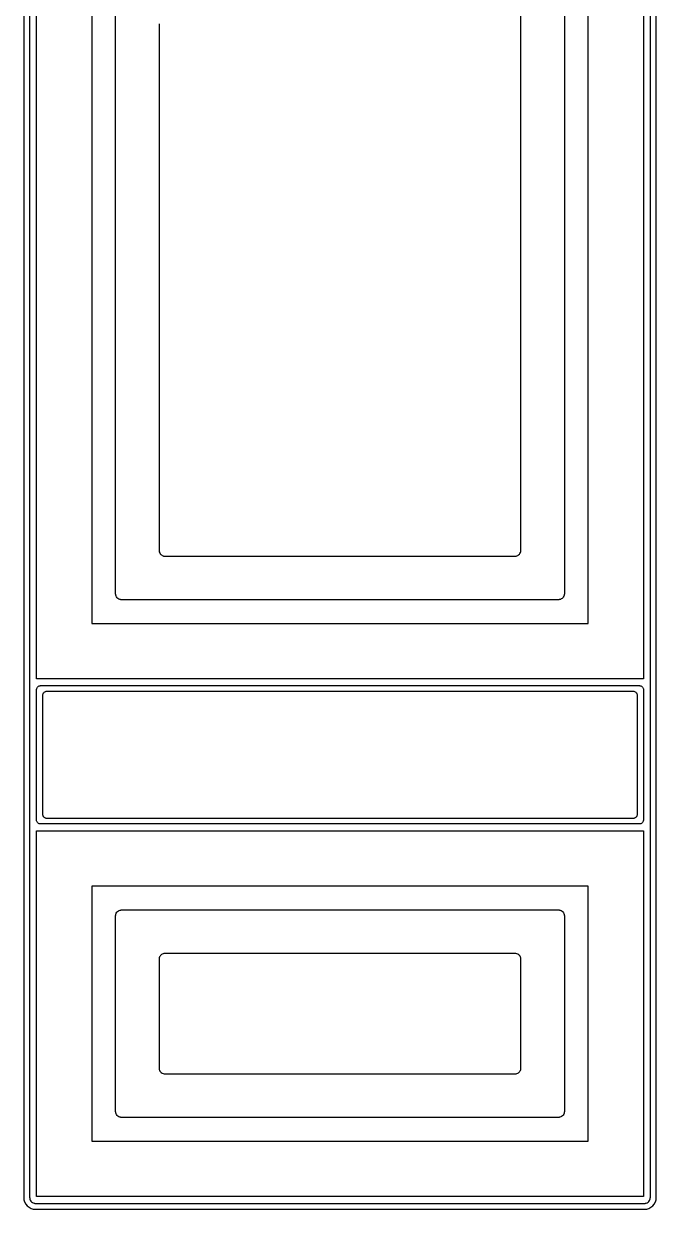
# Model space of a CAD drawing. Header units: millimetres. Extents: x 15801 to 16121, y 15262 to 16462.
# Drawn here: x 15801 to 16121, y 15262 to 15862 of the extents above; entities that cross this region are included whole.
import ezdxf

# ---------------------------------------------------------------- set-up
doc = ezdxf.new("R2010")
doc.units = ezdxf.units.MM

msp = doc.modelspace()

# ---------------------------------------------------------------- linework, layer by layer
for points in [[(16115.16, 16462.11), (15807.16, 16462.11, 0.414219), (15801.16, 16456.11), (15801.16, 15268.11, 0.414219), (15807.16, 15262.11), (16115.16, 15262.11, 0.414219), (16121.16, 15268.11), (16121.16, 16456.11, 0.414223), (16115.16, 16462.11)], [(15804.16, 16343.11), (15804.16, 15381.11), (15804.16, 15341.11), (15804.16, 15309.62), (15804.16, 15278.13), (15804.16, 15276.7), (15804.16, 15275.26), (15804.16, 15274.55), (15804.16, 15273.83), (15804.16, 15273.12), (15804.16, 15272.4), (15804.16, 15271.69, 0.000682), (15804.16, 15270.97, -0.000355), (15804.16, 15269.54, 0.001705), (15804.16, 15268.11, 0.00643), (15804.16, 15267.96, 0.016113), (15804.18, 15267.8, 0.050061), (15804.3, 15267.21, 0.089014), (15804.79, 15266.27, 0.08855), (15805.57, 15265.56, 0.075426), (15806.41, 15265.2, 0.025454), (15806.71, 15265.14, 0.014622), (15806.86, 15265.12, 0.014858), (15807.01, 15265.11, 0.00324), (15807.16, 15265.11, 0.001589), (15809, 15265.11, -0.001077), (15809.92, 15265.11), (15810.39, 15265.11, -0.000523), (15810.62, 15265.11), (15810.85, 15265.11), (15811.31, 15265.11), (15811.77, 15265.11), (15812.69, 15265.11), (15813.15, 15265.11), (15813.61, 15265.11), (15814.53, 15265.11), (15815.34, 15265.11), (15815.54, 15265.11, 0.001212), (15815.74, 15265.11), (15816.15, 15265.11), (15817.76, 15265.11), (15820.98, 15265.11), (15827.43, 15265.11), (15840.34, 15265.11), (15842.24, 15265.11), (15842.71, 15265.11, -0.000514), (15843.19, 15265.11), (15844.14, 15265.11), (15847.94, 15265.11), (15855.54, 15265.11), (15863.15, 15265.11), (15865.05, 15265.11), (15865.52, 15265.11, 0.000514), (15866, 15265.11), (15866.95, 15265.11), (15870.75, 15265.11), (15885.95, 15265.11, 0.000514), (15886.43, 15265.11), (15886.9, 15265.11), (15887.85, 15265.11), (15889.76, 15265.11), (15893.56, 15265.11), (15901.16, 15265.11), (16021.16, 15265.11), (16061.71, 15265.11), (16081.98, 15265.11), (16102.26, 15265.11), (16104.1, 15265.11), (16105.94, 15265.11), (16106.87, 15265.11), (16107.79, 15265.11), (16108.71, 15265.11), (16109.17, 15265.11), (16109.63, 15265.11), (16110.55, 15265.11), (16111.01, 15265.11), (16111.47, 15265.11, -0.000795), (16113.32, 15265.11, 0.001589), (16115.16, 15265.11, 0.00324), (16115.31, 15265.11, 0.014659), (16115.46, 15265.12, 0.049544), (16116.06, 15265.25, 0.088903), (16117, 15265.74, 0.088798), (16117.71, 15266.52, 0.076012), (16118.06, 15267.36, 0.026201), (16118.13, 15267.65, 0.012949), (16118.14, 15267.8, 0.016112), (16118.16, 15267.96, 0.00643), (16118.16, 15268.11, 0.001707), (16118.16, 15269.54, -0.000344), (16118.16, 15270.97, 0.000725), (16118.16, 15271.69), (16118.16, 15272.4), (16118.16, 15273.12), (16118.16, 15273.83), (16118.16, 15278.04), (16118.16, 15282.24), (16118.16, 15290.65, 0.000026), (16118.16, 15290.92), (16118.16, 15291.18), (16118.16, 15291.7), (16118.16, 15292.75), (16118.16, 15294.86), (16118.16, 15299.06), (16118.16, 15301.16), (16118.16, 15301.69, -0.000034), (16118.16, 15302.22), (16118.16, 15303.27), (16118.16, 15307.47), (16118.16, 15311.68), (16118.16, 15312.73, 0.000929), (16118.16, 15313.25), (16118.16, 15313.78), (16118.16, 15315.88), (16118.16, 15320.08), (16118.16, 15321.14, 0.000208), (16118.16, 15321.66), (16118.16, 15322.19), (16118.16, 15324.29), (16118.16, 15328.49), (16118.16, 15329.55, 0.000208), (16118.16, 15330.07), (16118.16, 15330.6), (16118.16, 15332.7), (16118.16, 15341.11), (16118.16, 15381.11), (16118.16, 16343.11)], [(16074.66, 15888.1), (16074.66, 15862.11), (16074.66, 15836.11), (16074.66, 15829.62), (16074.66, 15827.99), (16074.66, 15827.59, -0.002406), (16074.66, 15827.38), (16074.66, 15827.18), (16074.66, 15826.37), (16074.66, 15823.12), (16074.66, 15810.12), (16074.66, 15784.13), (16074.66, 15777.63), (16074.66, 15776), (16074.66, 15775.6, -0.002407), (16074.66, 15775.39), (16074.66, 15775.19), (16074.66, 15774.38), (16074.66, 15771.13), (16074.66, 15758.13), (16074.66, 15732.14), (16074.66, 15725.64), (16074.66, 15724.02), (16074.66, 15723.61, -0.002404), (16074.66, 15723.41), (16074.66, 15723.2), (16074.66, 15722.39), (16074.66, 15719.14), (16074.66, 15706.14), (16074.66, 15654.16), (16074.66, 15644.09), (16074.66, 15634.02), (16074.66, 15628.99), (16074.66, 15623.95), (16074.66, 15618.92), (16074.66, 15613.88), (16074.66, 15611.37), (16074.66, 15610.74, -0.001558), (16074.66, 15610.42), (16074.66, 15610.11), (16074.66, 15608.85), (16074.66, 15606.33), (16074.66, 15605.07), (16074.66, 15604.76, 0.000012), (16074.66, 15604.6), (16074.66, 15604.44), (16074.66, 15603.81), (16074.66, 15603.18, 0.000008), (16074.66, 15602.87), (16074.66, 15602.56), (16074.66, 15601.93, 0.000015), (16074.66, 15601.61), (16074.66, 15601.3), (16074.66, 15598.78, -0.000175), (16074.66, 15598.47), (16074.66, 15598.15), (16074.66, 15597.52), (16074.66, 15596.89), (16074.66, 15596.58), (16074.66, 15596.42, -0.000008), (16074.66, 15596.26), (16074.66, 15595), (16074.66, 15594.37), (16074.66, 15593.75, 0.000485), (16074.66, 15583.68, 0.000388), (16074.68, 15578.64, -0.004947), (16074.66, 15573.61, -0.00643), (16074.66, 15573.46, -0.012869), (16074.64, 15573.3, -0.037031), (16074.56, 15572.86, -0.088815), (16074.12, 15571.89, -0.075553), (16073.5, 15571.24, -0.075533), (16072.7, 15570.79, -0.050718), (16072.11, 15570.64, -0.011342), (16071.96, 15570.62, -0.011831), (16071.81, 15570.61, -0.008034), (16071.66, 15570.61, -0.002219), (16070.67, 15570.61, 0.000493), (16070.17, 15570.61), (16070.05, 15570.61, -0.000978), (16069.93, 15570.61), (16069.68, 15570.61, -0.00074), (16069.18, 15570.61), (16068.69, 15570.61), (16068.19, 15570.61), (16067.7, 15570.61), (16066.97, 15570.61), (16066.79, 15570.61, -0.00134), (16066.61, 15570.61), (16066.24, 15570.61), (16064.79, 15570.61), (16064.06, 15570.61), (16063.88, 15570.61, -0.00134), (16063.7, 15570.61), (16063.34, 15570.61), (16061.88, 15570.61), (16058.97, 15570.61), (16057.52, 15570.61, 0.001253), (16056.06, 15570.61, -0.000672), (16055.88, 15570.61), (16055.7, 15570.61), (16055.34, 15570.61), (16054.61, 15570.61), (16053.16, 15570.61), (16050.25, 15570.61), (16048.79, 15570.61), (16048.43, 15570.61, 0.001502), (16048.07, 15570.61), (16047.34, 15570.61), (16044.43, 15570.61), (16038.61, 15570.61), (16037.16, 15570.61), (16036.79, 15570.61, 0.000337), (16036.61, 15570.61, 0.002767), (16036.43, 15570.61), (16035.7, 15570.61), (16032.79, 15570.61), (16029.89, 15570.61), (16029.16, 15570.61, -0.000671), (16028.79, 15570.61), (16028.43, 15570.61), (16026.98, 15570.61), (16021.16, 15570.61), (15901.16, 15570.61), (15879.38, 15570.61), (15857.59, 15570.61), (15857.22, 15570.61, 0.001316), (15857.03, 15570.61), (15856.85, 15570.61), (15856.11, 15570.61), (15855.36, 15570.61, -0.000657), (15854.99, 15570.61), (15854.62, 15570.61), (15854.13, 15570.61), (15853.63, 15570.61), (15853.14, 15570.61, -0.00074), (15852.64, 15570.61), (15852.39, 15570.61, -0.004064), (15852.27, 15570.61), (15852.15, 15570.61, 0.000493), (15851.65, 15570.61, -0.001479), (15850.66, 15570.61, -0.008035), (15850.51, 15570.61, -0.011831), (15850.36, 15570.62, -0.049906), (15849.76, 15570.75, -0.088478), (15848.82, 15571.24, -0.088815), (15848.11, 15572.02, -0.076068), (15847.76, 15572.86, -0.024662), (15847.69, 15573.15, -0.009765), (15847.68, 15573.3, -0.016062), (15847.66, 15573.46, -0.00643), (15847.66, 15573.61, -0.004947), (15847.64, 15578.64, 0.000389), (15847.66, 15583.68, 0.000485), (15847.66, 15593.75), (15847.66, 15594.37), (15847.66, 15595), (15847.66, 15596.26, -0.000006), (15847.66, 15596.42), (15847.66, 15596.58), (15847.66, 15596.89), (15847.66, 15597.52), (15847.66, 15598.15), (15847.66, 15598.47, -0.000014), (15847.66, 15598.78), (15847.66, 15601.3), (15847.66, 15601.61, 0.001556), (15847.66, 15601.93), (15847.66, 15602.56), (15847.66, 15602.87, 0.001558), (15847.66, 15603.18), (15847.66, 15603.81), (15847.66, 15604.44), (15847.66, 15604.6, 0.003106), (15847.66, 15604.76), (15847.66, 15605.07), (15847.66, 15606.33), (15847.66, 15608.85), (15847.66, 15610.11), (15847.66, 15610.42, -0.000015), (15847.66, 15610.74), (15847.66, 15611.37), (15847.66, 15613.88), (15847.66, 15618.92), (15847.66, 15623.95), (15847.66, 15631.5), (15847.66, 15639.05), (15847.66, 15646.61), (15847.66, 15650.38), (15847.66, 15652.27), (15847.66, 15653.21), (15847.66, 15653.68), (15847.66, 15653.92, -0.002071), (15847.66, 15654.16), (15847.66, 15706.14), (15847.66, 15758.13, -0.00004), (15847.66, 15758.34), (15847.66, 15758.54), (15847.66, 15758.94), (15847.66, 15759.76), (15847.66, 15761.38), (15847.66, 15764.63), (15847.66, 15771.13), (15847.66, 15784.13), (15847.66, 15810.12), (15847.66, 15823.12), (15847.66, 15826.37), (15847.66, 15827.18), (15847.66, 15827.38, 0.002406), (15847.66, 15827.59), (15847.66, 15827.99), (15847.66, 15829.62), (15847.66, 15836.11), (15847.66, 15862.11), (15847.66, 15888.1)], [(15869.66, 15862.11), (15869.66, 15838.43), (15869.66, 15832.51), (15869.66, 15831.03), (15869.66, 15830.66, 0.000021), (15869.66, 15830.48), (15869.66, 15830.29), (15869.66, 15829.55), (15869.66, 15826.6), (15869.66, 15814.76), (15869.66, 15791.08), (15869.66, 15785.16), (15869.66, 15783.68), (15869.66, 15783.31, 0.000008), (15869.66, 15783.13), (15869.66, 15782.94), (15869.66, 15782.2), (15869.66, 15779.24), (15869.66, 15767.41), (15869.66, 15743.73), (15869.66, 15737.81), (15869.66, 15736.33), (15869.66, 15735.96, 0.000021), (15869.66, 15735.78), (15869.66, 15735.59), (15869.66, 15734.85), (15869.66, 15731.89), (15869.66, 15720.06), (15869.66, 15672.71), (15869.66, 15663.07), (15869.66, 15653.43), (15869.66, 15648.61), (15869.66, 15643.79), (15869.66, 15638.98), (15869.66, 15634.16), (15869.66, 15631.75), (15869.66, 15631.15, 0.000005), (15869.66, 15630.84), (15869.66, 15630.54), (15869.66, 15629.34), (15869.66, 15626.93), (15869.66, 15625.72, -0.000832), (15869.66, 15625.12), (15869.66, 15624.52), (15869.66, 15623.92, -0.001623), (15869.66, 15623.62), (15869.66, 15623.32), (15869.66, 15622.71, -0.001623), (15869.66, 15622.41), (15869.66, 15622.11), (15869.66, 15619.7, 0.000028), (15869.66, 15619.1), (15869.66, 15618.5), (15869.66, 15617.89), (15869.66, 15617.59, 0.000005), (15869.66, 15617.29), (15869.66, 15616.09), (15869.66, 15615.49), (15869.66, 15614.88, -0.000507), (15869.66, 15605.25, -0.000304), (15869.64, 15600.43, 0.004965), (15869.66, 15595.61, 0.00643), (15869.66, 15595.46, 0.016068), (15869.68, 15595.3, 0.037037), (15869.76, 15594.86, 0.088815), (15870.2, 15593.89, 0.075734), (15870.82, 15593.24, 0.075432), (15871.62, 15592.79, 0.050719), (15872.21, 15592.64, 0.011343), (15872.36, 15592.62, 0.011616), (15872.51, 15592.61, 0.008035), (15872.66, 15592.61, 0.001575), (15873.22, 15592.61, -0.002183), (15873.5, 15592.61), (15873.78, 15592.61), (15874.06, 15592.61), (15874.34, 15592.61), (15874.67, 15592.61, -0.000736), (15875, 15592.61), (15875.66, 15592.61), (15876, 15592.61, -0.000735), (15876.33, 15592.61), (15876.99, 15592.61), (15878.32, 15592.61), (15878.98, 15592.61), (15879.31, 15592.61, -0.000735), (15879.65, 15592.61), (15882.3, 15592.61), (15882.96, 15592.61), (15883.13, 15592.61, 0.001471), (15883.3, 15592.61), (15883.63, 15592.61), (15884.96, 15592.61), (15885.46, 15592.61, 0.000482), (15885.97, 15592.61), (15886.98, 15592.61), (15889.01, 15592.61), (15891.03, 15592.61), (15892.05, 15592.61), (15892.55, 15592.61), (15892.81, 15592.61, -0.000457), (15893.06, 15592.61), (15897.11, 15592.61, -0.000482), (15897.62, 15592.61), (15898.12, 15592.61), (15899.14, 15592.61), (15901.16, 15592.61), (16021.16, 15592.61), (16033.73, 15592.61), (16046.31, 15592.61), (16046.87, 15592.61), (16047.42, 15592.61), (16047.7, 15592.61), (16047.98, 15592.61), (16048.26, 15592.61, 0.00131), (16048.54, 15592.61), (16048.82, 15592.61, -0.00131), (16049.1, 15592.61, 0.001311), (16049.66, 15592.61, 0.008034), (16049.81, 15592.61, 0.011831), (16049.96, 15592.62, 0.049906), (16050.56, 15592.75, 0.088478), (16051.5, 15593.24, 0.088743), (16052.21, 15594.02, 0.076068), (16052.56, 15594.86, 0.026201), (16052.63, 15595.15, 0.012987), (16052.64, 15595.3, 0.01286), (16052.66, 15595.46, 0.00643), (16052.66, 15595.61, 0.004864), (16052.68, 15600.43, -0.000407), (16052.66, 15605.25, -0.000507), (16052.66, 15614.88, 0.000001), (16052.66, 15615.49, 0.000818), (16052.66, 15616.09, -0.000405), (16052.66, 15617.29), (16052.66, 15617.59), (16052.66, 15617.89), (16052.66, 15618.5), (16052.66, 15619.7), (16052.66, 15620.91), (16052.66, 15621.21, -0.000005), (16052.66, 15621.51), (16052.66, 15622.11), (16052.66, 15622.41, -0.000005), (16052.66, 15622.71), (16052.66, 15623.32), (16052.66, 15623.62, -0.000005), (16052.66, 15623.92), (16052.66, 15624.52), (16052.66, 15625.12, -0.000811), (16052.66, 15625.72), (16052.66, 15626.93), (16052.66, 15629.34), (16052.66, 15630.54), (16052.66, 15630.84, 0.001623), (16052.66, 15631.15), (16052.66, 15631.75), (16052.66, 15634.16), (16052.66, 15638.98), (16052.66, 15643.79), (16052.66, 15651.02), (16052.66, 15658.25), (16052.66, 15672.71), (16052.66, 15696.38), (16052.66, 15720.06, 0.000078), (16052.66, 15720.24), (16052.66, 15720.43), (16052.66, 15720.8), (16052.66, 15721.54), (16052.66, 15723.02), (16052.66, 15725.98), (16052.66, 15731.89), (16052.66, 15743.73), (16052.66, 15767.41), (16052.66, 15862.11), (16052.66, 15885.78)], [(16021.16, 15527.11), (16060.63, 15527.11), (16100.1, 15527.11), (16101.9, 15527.11), (16103.69, 15527.11), (16104.59, 15527.11), (16105.48, 15527.11), (16106.38, 15527.11), (16107.28, 15527.11, -0.000408), (16109.07, 15527.11, 0.000408), (16110.87, 15527.11, -0.002464), (16112.66, 15527.11, -0.009773), (16112.79, 15527.1, -0.017726), (16112.91, 15527.09, -0.045792), (16113.28, 15527.01, -0.094216), (16113.93, 15526.65, -0.094424), (16114.41, 15526.07, -0.078798), (16114.62, 15525.48, -0.01187), (16114.64, 15525.36, -0.015554), (16114.66, 15525.23, -0.007782), (16114.66, 15525.11, -0.002264), (16114.66, 15523.81, 0.000755), (16114.66, 15522.52, -0.000756), (16114.66, 15521.87), (16114.66, 15521.23), (16114.66, 15520.58), (16114.66, 15519.93), (16114.66, 15516.86), (16114.66, 15513.78), (16114.66, 15507.64, -0.000147), (16114.66, 15507.45), (16114.66, 15507.25), (16114.66, 15506.87), (16114.66, 15506.1), (16114.66, 15504.56), (16114.66, 15501.49), (16114.66, 15499.95), (16114.66, 15499.57, 0.001271), (16114.66, 15499.19), (16114.66, 15498.42), (16114.66, 15495.34), (16114.66, 15492.27), (16114.66, 15491.5, -0.000016), (16114.66, 15491.12), (16114.66, 15490.73), (16114.66, 15489.2), (16114.66, 15486.12), (16114.66, 15485.35, -0.001274), (16114.66, 15484.97), (16114.66, 15484.59), (16114.66, 15483.05), (16114.66, 15479.98), (16114.66, 15479.21, -0.001274), (16114.66, 15478.82), (16114.66, 15478.44), (16114.66, 15476.9), (16114.66, 15470.76), (16114.66, 15468.17), (16114.66, 15465.58), (16114.66, 15464.93), (16114.66, 15464.28), (16114.66, 15463.64), (16114.66, 15462.99), (16114.66, 15462.34, -0.000786), (16114.66, 15461.7, 0.000379), (16114.66, 15460.4, -0.002264), (16114.66, 15459.11, -0.007781), (16114.66, 15458.98, -0.015634), (16114.64, 15458.86, -0.04654), (16114.56, 15458.49, -0.094514), (16114.2, 15457.83, -0.094368), (16113.62, 15457.36, -0.079006), (16113.03, 15457.14, -0.014147), (16112.91, 15457.12, -0.015708), (16112.79, 15457.11, -0.011041), (16112.72, 15457.11), (16112.66, 15457.11, -0.002059), (16110.87, 15457.11, 0.000817), (16109.07, 15457.11, -0.000408), (16108.17, 15457.11), (16107.28, 15457.11, 0.000408), (16106.38, 15457.11), (16105.48, 15457.11), (16103.24, 15457.11), (16101, 15457.11), (16098.75, 15457.11), (16098.19, 15457.11, 0.000974), (16097.63, 15457.11), (16096.51, 15457.11), (16095.33, 15457.11), (16095.04, 15457.11, 0.000829), (16094.75, 15457.11), (16094.16, 15457.11), (16091.8, 15457.11, 0.000878), (16087.09, 15457.11, -0.000803), (16077.67, 15457.11, 0.000415), (16077.38, 15457.11), (16077.08, 15457.11), (16076.5, 15457.11), (16075.32, 15457.11), (16072.96, 15457.11), (16068.25, 15457.11), (16065.9, 15457.11), (16065.31, 15457.11, -0.000414), (16064.72, 15457.11), (16063.54, 15457.11), (16058.83, 15457.11), (16054.12, 15457.11), (16052.95, 15457.11, 0.000415), (16052.36, 15457.11), (16051.77, 15457.11), (16049.42, 15457.11), (16044.71, 15457.11), (16043.53, 15457.11, 0.000415), (16042.94, 15457.11), (16042.35, 15457.11), (16040, 15457.11), (16035.29, 15457.11), (16034.11, 15457.11, 0.000415), (16033.52, 15457.11), (16032.93, 15457.11), (16030.58, 15457.11), (16021.16, 15457.11), (15901.16, 15457.11), (15861.69, 15457.11), (15841.96, 15457.11), (15822.22, 15457.11), (15820.42, 15457.11), (15818.63, 15457.11), (15817.73, 15457.11), (15816.84, 15457.11, 0.000491), (15815.04, 15457.11), (15814.15, 15457.11, -0.000408), (15813.25, 15457.11, 0.000817), (15811.45, 15457.11, -0.002041), (15809.66, 15457.11), (15809.6, 15457.11, -0.007713), (15809.53, 15457.11, -0.015583), (15809.41, 15457.12, -0.047517), (15809.04, 15457.21, -0.094544), (15808.39, 15457.57, -0.094632), (15807.91, 15458.14, -0.078743), (15807.7, 15458.73, -0.015755), (15807.68, 15458.86, -0.019501), (15807.66, 15458.98, -0.007782), (15807.66, 15459.11, -0.002641), (15807.66, 15460.4, 0.000755), (15807.66, 15461.7, 0.000038), (15807.66, 15461.86, 0.003025), (15807.66, 15462.02), (15807.66, 15462.34), (15807.66, 15462.51, 0.003017), (15807.66, 15462.67), (15807.66, 15462.99), (15807.66, 15463.64), (15807.66, 15464.28), (15807.66, 15464.97), (15807.66, 15465.14, -0.000011), (15807.66, 15465.32), (15807.66, 15465.66), (15807.66, 15467.03), (15807.66, 15467.72), (15807.66, 15467.89, -0.000013), (15807.66, 15468.07), (15807.66, 15468.41), (15807.66, 15469.78), (15807.66, 15472.53), (15807.66, 15473.91), (15807.66, 15474.6), (15807.66, 15474.94, -0.000002), (15807.66, 15475.28), (15807.66, 15480.78), (15807.66, 15482.16), (15807.66, 15482.5, 0.001428), (15807.66, 15482.85), (15807.66, 15483.53), (15807.66, 15486.28), (15807.66, 15488.23), (15807.66, 15488.71, 0.001018), (15807.66, 15489.2), (15807.66, 15490.17), (15807.66, 15494.05), (15807.66, 15497.93), (15807.66, 15499.87), (15807.66, 15500.84), (15807.66, 15501.33), (15807.66, 15501.57, -0.002012), (15807.66, 15501.81), (15807.66, 15509.58, -0.000014), (15807.66, 15510.06), (15807.66, 15510.55), (15807.66, 15511.52), (15807.66, 15513.46), (15807.66, 15517.34), (15807.66, 15518.64), (15807.66, 15519.93), (15807.66, 15520.58), (15807.66, 15521.23), (15807.66, 15521.87, -0.000754), (15807.66, 15522.52, 0.000755), (15807.66, 15523.81, -0.002264), (15807.66, 15525.11), (15807.66, 15525.17, -0.007752), (15807.66, 15525.23, -0.015625), (15807.68, 15525.36, -0.047855), (15807.76, 15525.73, -0.09446), (15808.12, 15526.38, -0.094017), (15808.7, 15526.86, -0.07814), (15809.29, 15527.07, -0.014148), (15809.41, 15527.09, -0.017278), (15809.53, 15527.1, -0.009678), (15809.66, 15527.11, -0.00245), (15811.45, 15527.11, 0.000408), (15813.25, 15527.11, -0.000408), (15815.04, 15527.11), (15815.94, 15527.11), (15816.84, 15527.11), (15817.51, 15527.11), (15817.68, 15527.11, -0.001449), (15817.85, 15527.11), (15818.18, 15527.11), (15819.53, 15527.11), (15822.22, 15527.11), (15823.56, 15527.11), (15823.9, 15527.11, -0.003245), (15824.07, 15527.11), (15824.24, 15527.11), (15824.91, 15527.11), (15827.6, 15527.11), (15832.2, 15527.11), (15836.8, 15527.11, 0.000425), (15837.08, 15527.11), (15837.37, 15527.11), (15837.95, 15527.11), (15839.09, 15527.11), (15841.39, 15527.11), (15845.99, 15527.11), (15864.38, 15527.11), (15868.98, 15527.11), (15870.13, 15527.11, 0.000425), (15870.7, 15527.11), (15871.28, 15527.11), (15873.58, 15527.11), (15878.17, 15527.11), (15879.32, 15527.11, 0.000425), (15879.9, 15527.11), (15880.47, 15527.11), (15882.77, 15527.11), (15887.37, 15527.11), (15888.52, 15527.11, 0.000425), (15889.09, 15527.11), (15889.67, 15527.11), (15891.96, 15527.11), (15901.16, 15527.11), (16021.16, 15527.11)], [(15901.16, 15524.11), (15862.98, 15524.11), (15824.81, 15524.11), (15823.07, 15524.11), (15821.34, 15524.11), (15820.47, 15524.11), (15819.6, 15524.11), (15818.73, 15524.11), (15817.87, 15524.11, 0.000507), (15816.13, 15524.11, -0.000422), (15814.4, 15524.11, 0.002532), (15812.66, 15524.11, 0.009773), (15812.53, 15524.1, 0.017508), (15812.41, 15524.09, 0.045917), (15812.04, 15524.01, 0.094294), (15811.38, 15523.65, 0.09452), (15810.91, 15523.07, 0.078877), (15810.7, 15522.48, 0.011808), (15810.68, 15522.36, 0.011719), (15810.66, 15522.23, 0.007813), (15810.66, 15522.17), (15810.66, 15522.11, 0.00166), (15810.66, 15520.93, -0.000415), (15810.66, 15519.76, 0.00083), (15810.66, 15519.17), (15810.66, 15518.58, -0.000862), (15810.66, 15517.99), (15810.66, 15517.4, 0.000168), (15810.66, 15514.46, -0.000997), (15810.66, 15511.52, 0.000009), (15810.66, 15511.34), (15810.66, 15511.15), (15810.66, 15510.78), (15810.66, 15510.05), (15810.66, 15508.58), (15810.66, 15505.64), (15810.66, 15493.87), (15810.66, 15490.93), (15810.66, 15490.2, 0.000012), (15810.66, 15489.83), (15810.66, 15489.46), (15810.66, 15487.99), (15810.66, 15485.05), (15810.66, 15484.31, 0.000012), (15810.66, 15483.95), (15810.66, 15483.58), (15810.66, 15482.11), (15810.66, 15479.17), (15810.66, 15478.43, 0.000012), (15810.66, 15478.06), (15810.66, 15477.7), (15810.66, 15476.23), (15810.66, 15470.34), (15810.66, 15469.17), (15810.66, 15467.99), (15810.66, 15467.4), (15810.66, 15466.81), (15810.66, 15466.23), (15810.66, 15465.64), (15810.66, 15465.05, 0.00083), (15810.66, 15464.46, -0.000415), (15810.66, 15463.28, 0.002075), (15810.66, 15462.11, 0.007781), (15810.66, 15461.98, 0.015635), (15810.68, 15461.86, 0.04654), (15810.76, 15461.49, 0.094518), (15811.12, 15460.83, 0.094742), (15811.7, 15460.36, 0.079377), (15812.28, 15460.14, 0.015813), (15812.41, 15460.12, 0.015798), (15812.53, 15460.11, 0.003861), (15812.66, 15460.11, 0.00211), (15814.4, 15460.11, -0.000844), (15816.13, 15460.11, 0.000422), (15817, 15460.11), (15817.87, 15460.11, -0.000703), (15818.73, 15460.11), (15819.6, 15460.11), (15822.2, 15460.11), (15824.81, 15460.11), (15827.41, 15460.11), (15828.06, 15460.11), (15828.22, 15460.11, -0.001501), (15828.39, 15460.11), (15828.71, 15460.11), (15830.01, 15460.11), (15831.13, 15460.11), (15831.4, 15460.11, -0.001963), (15831.68, 15460.11), (15832.24, 15460.11), (15834.46, 15460.11, -0.00093), (15838.91, 15460.11, 0.000851), (15847.8, 15460.11, -0.000439), (15848.08, 15460.11), (15848.36, 15460.11), (15848.91, 15460.11), (15850.02, 15460.11), (15852.25, 15460.11), (15856.69, 15460.11), (15858.92, 15460.11), (15859.47, 15460.11, 0.000439), (15860.03, 15460.11), (15861.14, 15460.11), (15865.59, 15460.11), (15870.03, 15460.11), (15871.15, 15460.11, -0.000439), (15871.7, 15460.11), (15872.26, 15460.11), (15874.48, 15460.11), (15878.93, 15460.11), (15880.04, 15460.11, -0.000439), (15880.6, 15460.11), (15881.15, 15460.11), (15883.38, 15460.11), (15887.82, 15460.11), (15888.93, 15460.11, -0.000439), (15889.49, 15460.11), (15890.05, 15460.11), (15892.27, 15460.11), (15901.16, 15460.11), (16021.16, 15460.11), (16059.33, 15460.11), (16078.42, 15460.11), (16097.51, 15460.11), (16099.25, 15460.11), (16100.98, 15460.11), (16101.85, 15460.11), (16102.72, 15460.11), (16103.59, 15460.11, -0.000703), (16104.45, 15460.11), (16105.32, 15460.11, 0.000422), (16106.19, 15460.11, -0.000844), (16107.92, 15460.11, 0.00211), (16109.66, 15460.11), (16109.72, 15460.11, 0.007842), (16109.79, 15460.11, 0.01618), (16109.91, 15460.12, 0.047238), (16110.28, 15460.21, 0.094436), (16110.93, 15460.57, 0.094552), (16111.41, 15461.14, 0.078779), (16111.62, 15461.73, 0.011861), (16111.64, 15461.86, 0.019515), (16111.66, 15461.98, 0.011671), (16111.66, 15462.11, 0.00249), (16111.66, 15463.28, -0.00083), (16111.66, 15464.46, 0.000833), (16111.66, 15465.05, 0.000212), (16111.66, 15465.34), (16111.66, 15465.64), (16111.66, 15466.23), (16111.66, 15466.81, 0.000168), (16111.66, 15469.76, -0.000996), (16111.66, 15472.7, 0.00003), (16111.66, 15472.88), (16111.66, 15473.06), (16111.66, 15473.43), (16111.66, 15474.17), (16111.66, 15475.64), (16111.66, 15478.58), (16111.66, 15490.34), (16111.66, 15493.28), (16111.66, 15494.02, 0.000094), (16111.66, 15494.39), (16111.66, 15494.76), (16111.66, 15496.23), (16111.66, 15499.17), (16111.66, 15499.9, 0.000094), (16111.66, 15500.27), (16111.66, 15500.64), (16111.66, 15502.11), (16111.66, 15505.05), (16111.66, 15505.78, 0.000094), (16111.66, 15506.15), (16111.66, 15506.52), (16111.66, 15507.99), (16111.66, 15513.87), (16111.66, 15515.05), (16111.66, 15516.23), (16111.66, 15516.81), (16111.66, 15517.4), (16111.66, 15517.99), (16111.66, 15518.58), (16111.66, 15519.17, 0.000862), (16111.66, 15519.76, -0.00083), (16111.66, 15520.93, 0.002076), (16111.66, 15522.11, 0.007782), (16111.66, 15522.23, 0.015569), (16111.64, 15522.36, 0.046541), (16111.56, 15522.73, 0.09379), (16111.2, 15523.38, 0.093816), (16110.62, 15523.86, 0.07806), (16110.03, 15524.07, 0.014149), (16109.91, 15524.09, 0.017726), (16109.79, 15524.1, 0.009773), (16109.66, 15524.11, 0.002532), (16107.92, 15524.11, -0.000422), (16106.19, 15524.11, 0.000422), (16104.45, 15524.11), (16103.59, 15524.11), (16102.72, 15524.11), (16102.07, 15524.11), (16101.9, 15524.11, 0.001502), (16101.74, 15524.11), (16101.42, 15524.11), (16100.12, 15524.11), (16098.81, 15524.11), (16098.16, 15524.11), (16097.84, 15524.11, 0.000751), (16097.51, 15524.11), (16092.31, 15524.11), (16091.19, 15524.11), (16090.92, 15524.11, -0.001963), (16090.64, 15524.11), (16090.08, 15524.11), (16087.86, 15524.11), (16086.75, 15524.11), (16086.47, 15524.11, -0.001963), (16086.19, 15524.11), (16085.64, 15524.11), (16083.41, 15524.11), (16078.97, 15524.11), (16076.74, 15524.11), (16075.63, 15524.11), (16075.07, 15524.11), (16074.8, 15524.11, 0.000439), (16074.52, 15524.11, -0.000439), (16074.24, 15524.11), (16073.96, 15524.11), (16073.41, 15524.11), (16072.3, 15524.11), (16070.07, 15524.11), (16065.63, 15524.11), (16063.4, 15524.11), (16062.85, 15524.11, 0.000439), (16062.29, 15524.11), (16061.18, 15524.11), (16056.73, 15524.11), (16052.28, 15524.11), (16051.17, 15524.11, -0.000439), (16050.62, 15524.11), (16050.06, 15524.11), (16047.84, 15524.11), (16043.39, 15524.11), (16042.28, 15524.11, -0.000439), (16041.72, 15524.11), (16041.17, 15524.11), (16038.94, 15524.11), (16034.5, 15524.11), (16033.39, 15524.11, -0.000439), (16032.83, 15524.11), (16032.27, 15524.11), (16030.05, 15524.11), (16021.16, 15524.11), (15901.16, 15524.11)], [(15847.66, 15341.11), (15847.66, 15381.11), (15847.66, 15394.12), (15847.66, 15407.14), (15847.66, 15407.72), (15847.66, 15408.29), (15847.66, 15408.58), (15847.66, 15408.87), (15847.66, 15409.16), (15847.66, 15409.45, 0.000867), (15847.66, 15410.03, -0.001689), (15847.66, 15410.61, -0.006432), (15847.66, 15410.76, -0.01286), (15847.68, 15410.91, -0.050919), (15847.8, 15411.51, -0.08891), (15848.29, 15412.44, -0.089117), (15849.07, 15413.15, -0.076307), (15849.91, 15413.51, -0.025711), (15850.21, 15413.57, -0.011343), (15850.36, 15413.59, -0.011831), (15850.51, 15413.6, -0.008034), (15850.66, 15413.61, -0.001479), (15851.65, 15413.61, 0.000493), (15852.15, 15413.61), (15852.27, 15413.61, -0.000979), (15852.39, 15413.61), (15852.64, 15413.61, -0.00074), (15853.14, 15413.61), (15853.63, 15413.61), (15854.13, 15413.61), (15854.62, 15413.61, -0.000336), (15856.07, 15413.61, 0.001049), (15857.53, 15413.61, -0.00138), (15860.44, 15413.61, 0.001343), (15866.26, 15413.61, -0.000672), (15866.44, 15413.61), (15866.62, 15413.61), (15866.98, 15413.61), (15867.71, 15413.61), (15869.16, 15413.61), (15872.07, 15413.61), (15873.53, 15413.61), (15873.89, 15413.61, 0.001502), (15874.25, 15413.61), (15874.98, 15413.61), (15877.89, 15413.61), (15883.71, 15413.61), (15885.16, 15413.61), (15885.53, 15413.61, 0.000336), (15885.71, 15413.61, 0.002767), (15885.89, 15413.61), (15886.62, 15413.61), (15889.52, 15413.61), (15892.43, 15413.61), (15893.16, 15413.61, -0.000671), (15893.52, 15413.61), (15893.89, 15413.61), (15895.34, 15413.61), (15901.16, 15413.61), (16021.16, 15413.61), (16042.94, 15413.61), (16064.73, 15413.61), (16066.21, 15413.61), (16066.96, 15413.61), (16067.7, 15413.61), (16068.19, 15413.61), (16068.69, 15413.61), (16069.18, 15413.61, -0.00074), (16069.68, 15413.61), (16069.93, 15413.61, -0.004064), (16070.05, 15413.61), (16070.17, 15413.61, 0.000493), (16070.67, 15413.61, -0.001479), (16071.66, 15413.61, -0.008035), (16071.81, 15413.6, -0.011832), (16071.96, 15413.59, -0.049906), (16072.56, 15413.47, -0.088479), (16073.5, 15412.98, -0.088816), (16074.21, 15412.2, -0.076069), (16074.56, 15411.36, -0.026202), (16074.63, 15411.06, -0.012988), (16074.64, 15410.91, -0.016062), (16074.66, 15410.76, -0.006433), (16074.66, 15410.61, -0.00085), (16074.66, 15410.03, 0.000844), (16074.66, 15409.45), (16074.66, 15409.16), (16074.66, 15408.87), (16074.66, 15408.64, 0.002079), (16074.66, 15408.4), (16074.66, 15407.93), (16074.66, 15406.99), (16074.66, 15405.11), (16074.66, 15401.35), (16074.66, 15400.72), (16074.66, 15400.56, -0.000053), (16074.66, 15400.4), (16074.66, 15400.09), (16074.66, 15398.82), (16074.66, 15398.19), (16074.66, 15398.03, -0.000053), (16074.66, 15397.87), (16074.66, 15397.56), (16074.66, 15396.29), (16074.66, 15393.76), (16074.66, 15393.13), (16074.66, 15392.97, 0.003086), (16074.66, 15392.81), (16074.66, 15392.5), (16074.66, 15391.23), (16074.66, 15386.17, 0.000003), (16074.66, 15385.85), (16074.66, 15385.54), (16074.66, 15384.9), (16074.66, 15383.64), (16074.66, 15381.11), (16074.66, 15341.11), (16074.66, 15328.09), (16074.66, 15315.08), (16074.66, 15314.5), (16074.66, 15313.92), (16074.66, 15313.63), (16074.66, 15313.34), (16074.66, 15313.05), (16074.66, 15312.77, 0.000844), (16074.66, 15312.19, -0.00085), (16074.66, 15311.61, -0.006432), (16074.66, 15311.46, -0.01612), (16074.64, 15311.3, -0.050079), (16074.52, 15310.71, -0.089049), (16074.03, 15309.77, -0.088854), (16073.25, 15309.06, -0.075853), (16072.41, 15308.7, -0.025454), (16072.11, 15308.64, -0.014622), (16071.96, 15308.62, -0.014659), (16071.81, 15308.61, -0.008036), (16071.66, 15308.61, -0.001479), (16070.67, 15308.61, 0.00074), (16069.68, 15308.61), (16069.18, 15308.61), (16068.69, 15308.61), (16068.19, 15308.61), (16067.7, 15308.61), (16061.88, 15308.61, -0.000672), (16061.7, 15308.61), (16061.52, 15308.61), (16061.15, 15308.61), (16060.43, 15308.61), (16058.97, 15308.61), (16056.06, 15308.61), (16044.43, 15308.61), (16032.79, 15308.61, 0.000671), (16032.43, 15308.61), (16032.06, 15308.61), (16031.34, 15308.61), (16029.88, 15308.61), (16026.97, 15308.61), (16021.16, 15308.61), (15901.16, 15308.61), (15879.38, 15308.61), (15857.59, 15308.61), (15856.11, 15308.61), (15854.62, 15308.61), (15854.13, 15308.61), (15853.63, 15308.61), (15853.14, 15308.61, -0.00074), (15852.64, 15308.61, 0.00074), (15851.65, 15308.61, -0.001479), (15850.66, 15308.61, -0.008622), (15850.51, 15308.61, -0.014411), (15850.36, 15308.62, -0.049381), (15849.76, 15308.75, -0.089318), (15848.82, 15309.24, -0.088478), (15848.11, 15310.02, -0.076006), (15847.76, 15310.86, -0.024601), (15847.69, 15311.15, -0.016138), (15847.68, 15311.3, -0.012904), (15847.66, 15311.46, -0.00643), (15847.66, 15311.61, -0.001688), (15847.66, 15312.19, 0.000867), (15847.66, 15312.77, -0.000846), (15847.66, 15313.34), (15847.66, 15313.81, 0.001045), (15847.66, 15314.28), (15847.66, 15315.22), (15847.66, 15316.16), (15847.66, 15316.63, 0.000244), (15847.66, 15317.1), (15847.66, 15318.98), (15847.66, 15320.86), (15847.66, 15321.5), (15847.66, 15321.65, -0.000006), (15847.66, 15321.81), (15847.66, 15322.13), (15847.66, 15323.39), (15847.66, 15325.92), (15847.66, 15330.99), (15847.66, 15336.05, 0.000214), (15847.66, 15336.36), (15847.66, 15336.68), (15847.66, 15337.31), (15847.66, 15338.58), (15847.66, 15341.11)], [(15869.66, 15341.11), (15869.66, 15337.73), (15869.66, 15334.36), (15869.66, 15334.21), (15869.66, 15334.06), (15869.66, 15333.98), (15869.66, 15333.91), (15869.66, 15333.83), (15869.66, 15333.76, 0.000007), (15869.66, 15333.61, 0.00971), (15869.66, 15333.46, 0.016113), (15869.68, 15333.3, 0.062774), (15869.85, 15332.57, 0.088855), (15870.38, 15331.65, 0.088531), (15871.2, 15330.99, 0.088629), (15872.21, 15330.64, 0.014838), (15872.36, 15330.62, 0.014858), (15872.51, 15330.61, 0.008035), (15872.66, 15330.61, 0.001575), (15873.22, 15330.61, -0.001575), (15873.78, 15330.61), (15874.06, 15330.61), (15874.34, 15330.61), (15874.67, 15330.61, -0.000736), (15875, 15330.61), (15875.66, 15330.61), (15876, 15330.61, -0.000735), (15876.33, 15330.61), (15876.99, 15330.61), (15878.32, 15330.61), (15878.98, 15330.61), (15879.31, 15330.61, -0.000735), (15879.65, 15330.61), (15882.3, 15330.61), (15882.96, 15330.61), (15883.13, 15330.61, 0.001471), (15883.3, 15330.61), (15883.63, 15330.61), (15884.96, 15330.61), (15885.97, 15330.61), (15886.22, 15330.61, 0.000963), (15886.47, 15330.61), (15886.98, 15330.61), (15889.01, 15330.61), (15891.03, 15330.61), (15892.05, 15330.61), (15892.55, 15330.61), (15892.81, 15330.61, -0.000457), (15893.06, 15330.61), (15897.11, 15330.61, -0.000482), (15897.62, 15330.61), (15898.12, 15330.61), (15899.14, 15330.61), (15901.16, 15330.61), (16021.16, 15330.61), (16033.73, 15330.61), (16046.31, 15330.61), (16046.87, 15330.61), (16047.42, 15330.61), (16047.7, 15330.61), (16047.98, 15330.61), (16048.26, 15330.61), (16048.54, 15330.61), (16048.82, 15330.61, -0.00131), (16049.1, 15330.61, 0.001311), (16049.66, 15330.61, 0.008034), (16049.81, 15330.61, 0.014659), (16049.96, 15330.62, 0.050582), (16050.56, 15330.75, 0.088903), (16051.5, 15331.24, 0.088819), (16052.21, 15332.02, 0.076047), (16052.56, 15332.86, 0.037023), (16052.64, 15333.3, 0.01612), (16052.66, 15333.46, 0.00971), (16052.66, 15333.61, 0.000007), (16052.66, 15333.76), (16052.66, 15333.83), (16052.66, 15333.91, 0.000543), (16052.66, 15335.71), (16052.66, 15337.51), (16052.66, 15337.96, 0.002172), (16052.66, 15338.18), (16052.66, 15338.41), (16052.66, 15338.86, 0.000089), (16052.66, 15339.08), (16052.66, 15339.31), (16052.66, 15339.76, 0.000089), (16052.66, 15339.98), (16052.66, 15340.21), (16052.66, 15341.11), (16052.66, 15381.11), (16052.66, 15384.48), (16052.66, 15387.86), (16052.66, 15388.01), (16052.66, 15388.16), (16052.66, 15388.23), (16052.66, 15388.31), (16052.66, 15388.38), (16052.66, 15388.46, 0.000103), (16052.66, 15388.61, 0.012944), (16052.66, 15388.76, 0.01286), (16052.64, 15388.91, 0.062186), (16052.47, 15389.65, 0.088433), (16051.94, 15390.56, 0.088468), (16051.12, 15391.23, 0.089198), (16050.11, 15391.57, 0.011344), (16049.96, 15391.59, 0.011832), (16049.81, 15391.6, 0.008035), (16049.66, 15391.61, 0.001575), (16049.1, 15391.61, -0.002183), (16048.82, 15391.61), (16048.54, 15391.61), (16048.26, 15391.61), (16047.98, 15391.61), (16047.65, 15391.61, -0.000736), (16047.32, 15391.61), (16046.66, 15391.61), (16046.32, 15391.61, -0.000735), (16045.99, 15391.61), (16045.33, 15391.61), (16044, 15391.61), (16043.67, 15391.61, 0.001645), (16043.34, 15391.61), (16042.67, 15391.61), (16041.35, 15391.61), (16041.01, 15391.61, 0.001645), (16040.68, 15391.61), (16040.02, 15391.61), (16039.69, 15391.61, 0.001645), (16039.36, 15391.61), (16038.69, 15391.61), (16038.36, 15391.61, 0.001645), (16038.03, 15391.61), (16037.36, 15391.61), (16036.35, 15391.61), (16036.1, 15391.61, 0.000963), (16035.84, 15391.61), (16035.34, 15391.61), (16033.31, 15391.61), (16032.3, 15391.61), (16032.05, 15391.61, -0.000965), (16031.79, 15391.61), (16031.29, 15391.61), (16029.26, 15391.61), (16025.21, 15391.61, -0.000482), (16024.7, 15391.61), (16024.2, 15391.61), (16023.18, 15391.61), (16021.16, 15391.61), (15901.16, 15391.61), (15888.59, 15391.61), (15876.01, 15391.61), (15875.45, 15391.61), (15874.9, 15391.61), (15874.62, 15391.61), (15874.34, 15391.61), (15874.06, 15391.61, 0.00131), (15873.78, 15391.61), (15873.5, 15391.61, -0.00131), (15873.22, 15391.61, 0.001311), (15872.66, 15391.61, 0.008034), (15872.51, 15391.6, 0.014858), (15872.36, 15391.59, 0.050582), (15871.76, 15391.47, 0.088904), (15870.82, 15390.98, 0.08882), (15870.11, 15390.2, 0.076068), (15869.76, 15389.36, 0.03812), (15869.68, 15388.91, 0.01286), (15869.66, 15388.76, 0.00971), (15869.66, 15388.61, 0.000007), (15869.66, 15388.46), (15869.66, 15388.38), (15869.66, 15388.31, 0.000546), (15869.66, 15386.51), (15869.66, 15384.71), (15869.66, 15384.26, 0.000006), (15869.66, 15384.03), (15869.66, 15383.81), (15869.66, 15383.36, 0.000022), (15869.66, 15383.13), (15869.66, 15382.91), (15869.66, 15382.46, 0.000022), (15869.66, 15382.23), (15869.66, 15382.01), (15869.66, 15381.11), (15869.66, 15341.11)]]:
    msp.add_lwpolyline(points, format="xyb")
for points in [[(16114.66, 16193.61), (16114.66, 15530.61), (16021.16, 15530.61), (15901.16, 15530.61), (15807.66, 15530.61), (15807.66, 16193.61), (15901.16, 16193.61), (16021.16, 16193.61), (16114.66, 16193.61)], [(16021.16, 16165.61), (15901.16, 16165.61), (15835.66, 16165.61), (15835.66, 15558.61), (15901.16, 15558.61), (16021.16, 15558.61), (16086.66, 15558.61), (16086.66, 16165.61), (16021.16, 16165.61)], [(16021.16, 15268.61), (15901.16, 15268.61), (15807.66, 15268.61), (15807.66, 15341.11), (15807.66, 15381.11), (15807.66, 15453.61), (15901.16, 15453.61), (16021.16, 15453.61), (16114.66, 15453.61), (16114.66, 15381.11), (16114.66, 15341.11), (16114.66, 15268.61), (16021.16, 15268.61)], [(15835.66, 15341.11), (15835.66, 15296.61), (15901.16, 15296.61), (16021.16, 15296.61), (16086.66, 15296.61), (16086.66, 15341.11), (16086.66, 15381.11), (16086.66, 15425.61), (16021.16, 15425.61), (15901.16, 15425.61), (15835.66, 15425.61), (15835.66, 15381.11), (15835.66, 15341.11)]]:
    msp.add_lwpolyline(points)

doc.saveas('drawing.dxf')
